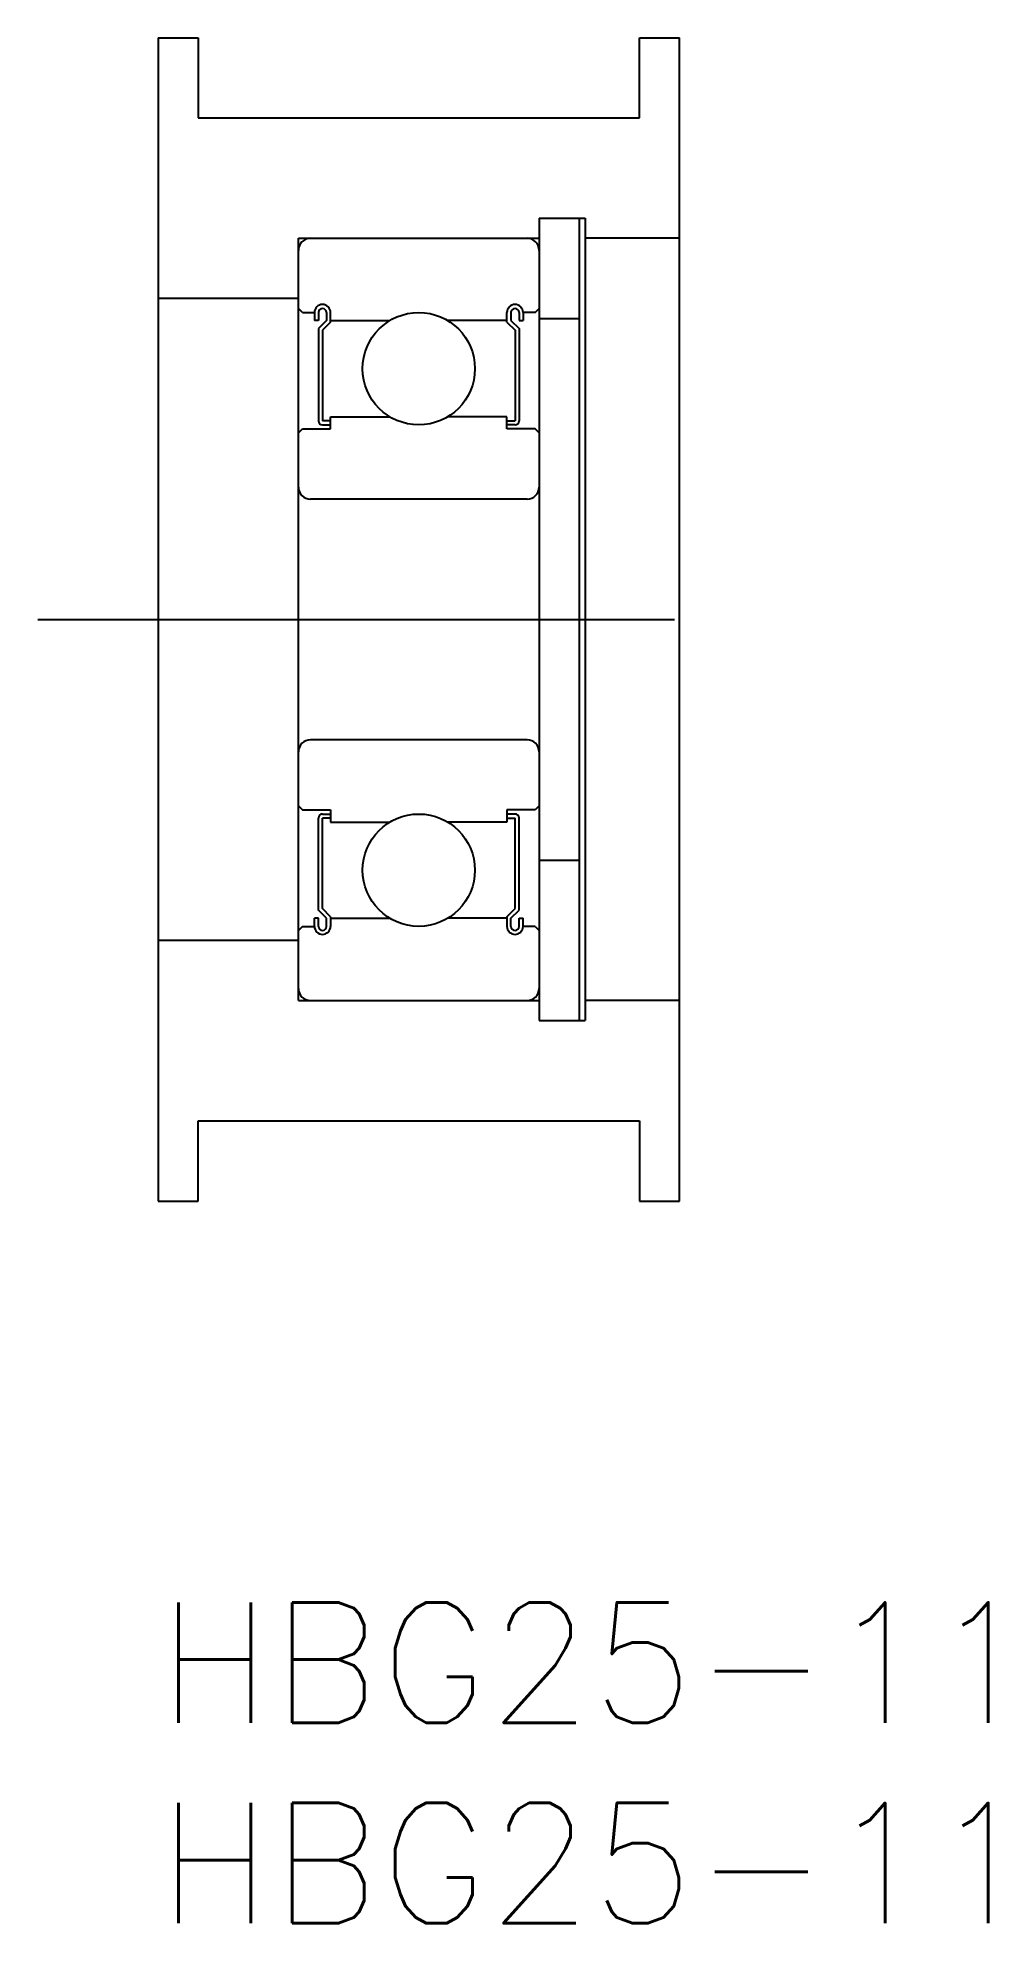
# Model space of a CAD drawing. Extents: x -3 to 20.7, y -8 to 39.
import ezdxf

# ---------------------------------------------------------------- set-up
doc = ezdxf.new("R2010")
doc.units = 0
doc.header["$LTSCALE"] = 0.5
doc.linetypes.add('CENTER', pattern=[50.8, 31.75, -6.35, 6.35, -6.35])
for name, color, linetype in [('MSM_CENTER', 1, 'CENTER'), ('MSM_CONTINUOUS', 7, 'CONTINUOUS'), ('MSM_PART_NUMBER', 7, 'CONTINUOUS')]:
    doc.layers.add(name, color=color, linetype=linetype)
doc.styles.get("Standard").update_dxf_attribs({"font": 'txt.shx', "height": 3, "bigfont": 'bigfont.shx'})

# ---------------------------------------------------------------- blocks, each defined once
blk = doc.blocks.new('*U6')
at = {"layer": 'MSM_PART_NUMBER'}
blk.add_text('HBG25-11', height=3, dxfattribs=at).set_placement((0, -3))
blk = doc.blocks.new('*U7')
at = {"layer": 'MSM_PART_NUMBER'}
blk.add_text('HBG25-11', height=3, dxfattribs=at).set_placement((0, -8))

msp = doc.modelspace()

# ---------------------------------------------------------------- linework, layer by layer
at = {"layer": 'MSM_CENTER'}
msp.add_line((-3, 24.5), (16, 24.5), dxfattribs=at)
at = {"layer": 'MSM_CONTINUOUS'}
for p, q in [((0, 39), (0, 10)), ((0, 39), (1, 39)), ((1, 39), (1, 37)), ((12, 37), (12, 39)), ((12, 39), (13, 39)), ((13, 10), (13, 39)), ((1, 37), (12, 37)), ((9.5, 34.5), (9.5, 14.5)), ((9.5, 34.5), (10.65, 34.5)), ((10.5, 34.5), (10.5, 14.5)), ((10.65, 34.5), (10.65, 14.5)), ((3.5, 15), (3.5, 34)), ((3.5, 34), (9.5, 34)), ((13, 34), (10.65, 34)), ((3.5, 32.5), (0, 32.5)), ((3.6, 32.15), (3.5, 32.25)), ((3.6, 32.15), (3.9, 32.15)), ((3.9, 32.15), (3.9, 31.95)), ((4, 32.15), (4, 31.95)), ((4.2, 32.15), (4.2, 31.95)), ((4.3, 31.909), (4.3, 32.15)), ((8.7, 31.909), (8.7, 32.15)), ((8.8, 32.15), (8.8, 31.95)), ((9, 32.15), (9, 31.95)), ((9.1, 32.15), (9.1, 31.95)), ((9.4, 32.15), (9.1, 32.15)), ((9.4, 32.15), (9.5, 32.25)), ((9.5, 32), (10.5, 32)), ((4, 31.95), (3.9, 31.95)), ((4.2, 31.95), (4, 31.75)), ((4, 31.75), (4, 29.45)), ((4.3, 31.909), (4.1, 31.709)), ((4.1, 31.709), (4.1, 29.45)), ((4.3, 31.95), (5.779, 31.95)), ((8.7, 31.95), (7.221, 31.95)), ((8.7, 31.909), (8.9, 31.709)), ((8.8, 31.95), (9, 31.75)), ((8.9, 31.709), (8.9, 29.45)), ((9, 31.95), (9.1, 31.95)), ((9, 31.75), (9, 29.45)), ((3.5, 29.15), (3.6, 29.25)), ((3.6, 29.25), (4.3, 29.25)), ((4.3, 29.45), (4.1, 29.45)), ((4.1, 29.35), (4.3, 29.35)), ((4.3, 29.55), (5.779, 29.55)), ((4.3, 29.25), (4.3, 29.55)), ((8.7, 29.55), (7.221, 29.55)), ((8.7, 29.25), (8.7, 29.55)), ((8.7, 29.45), (8.9, 29.45)), ((8.9, 29.35), (8.7, 29.35)), ((9.4, 29.25), (8.7, 29.25)), ((9.5, 29.15), (9.4, 29.25)), ((9.2, 27.5), (3.8, 27.5)), ((9.2, 21.5), (3.8, 21.5)), ((3.5, 19.85), (3.6, 19.75)), ((3.6, 19.75), (4.3, 19.75)), ((4.3, 19.75), (4.3, 19.45)), ((8.7, 19.75), (8.7, 19.45)), ((9.4, 19.75), (8.7, 19.75)), ((9.5, 19.85), (9.4, 19.75)), ((4, 17.25), (4, 19.55)), ((4.1, 19.65), (4.3, 19.65)), ((4.1, 17.291), (4.1, 19.55)), ((4.3, 19.55), (4.1, 19.55)), ((4.3, 19.45), (5.779, 19.45)), ((8.7, 19.45), (7.221, 19.45)), ((8.9, 19.65), (8.7, 19.65)), ((8.7, 19.55), (8.9, 19.55)), ((8.9, 17.291), (8.9, 19.55)), ((9, 17.25), (9, 19.55)), ((9.5, 18.5), (10.5, 18.5)), ((3.9, 16.85), (3.9, 17.05)), ((4, 17.05), (3.9, 17.05)), ((4.2, 17.05), (4, 17.25)), ((4, 16.85), (4, 17.05)), ((4.3, 17.091), (4.1, 17.291)), ((4.2, 16.85), (4.2, 17.05)), ((4.3, 17.091), (4.3, 16.85)), ((4.3, 17.05), (5.779, 17.05)), ((8.7, 17.05), (7.221, 17.05)), ((8.7, 17.091), (8.9, 17.291)), ((8.7, 17.091), (8.7, 16.85)), ((8.8, 17.05), (9, 17.25)), ((8.8, 16.85), (8.8, 17.05)), ((9, 16.85), (9, 17.05)), ((9, 17.05), (9.1, 17.05)), ((9.1, 16.85), (9.1, 17.05)), ((3.5, 16.5), (0, 16.5)), ((3.6, 16.85), (3.5, 16.75)), ((3.6, 16.85), (3.9, 16.85)), ((9.4, 16.85), (9.1, 16.85)), ((9.4, 16.85), (9.5, 16.75)), ((3.5, 15), (9.5, 15)), ((13, 15), (10.65, 15)), ((9.5, 14.5), (10.65, 14.5)), ((1, 12), (12, 12)), ((1, 10), (1, 12)), ((12, 12), (12, 10)), ((0, 10), (1, 10)), ((12, 10), (13, 10))]:
    msp.add_line(p, q, dxfattribs=at)
for centre in [(6.5, 30.75), (6.5, 18.25)]:
    msp.add_circle(centre, 1.4, dxfattribs=at)
for centre, radius, start, end in [((3.8, 33.7), 0.3, 90, 180), ((9.2, 33.7), 0.3, 0, 90), ((4.1, 32.15), 0.2, 0, 180), ((4.1, 32.15), 0.1, 0, 180), ((8.9, 32.15), 0.2, 0, 180), ((8.9, 32.15), 0.1, 0, 180), ((4.1, 29.45), 0.1, 180, 270), ((8.9, 29.45), 0.1, 270, 0), ((3.8, 27.8), 0.3, 180, 270), ((9.2, 27.8), 0.3, 270, 0), ((3.8, 21.2), 0.3, 90, 180), ((9.2, 21.2), 0.3, 0, 90), ((4.1, 19.55), 0.1, 90, 180), ((8.9, 19.55), 0.1, 360, 90), ((4.1, 16.85), 0.2, 180, 0), ((4.1, 16.85), 0.1, 180, 0), ((8.9, 16.85), 0.2, 180, 0), ((8.9, 16.85), 0.1, 180, 0), ((3.8, 15.3), 0.3, 180, 270), ((9.2, 15.3), 0.3, 270, 0)]:
    msp.add_arc(centre, radius, start, end, dxfattribs=at)

# ---------------------------------------------------------------- block references
for name in ['*U6', '*U7']:
    msp.add_blockref(name, (0, 0), dxfattribs=at)

doc.saveas('drawing.dxf')
